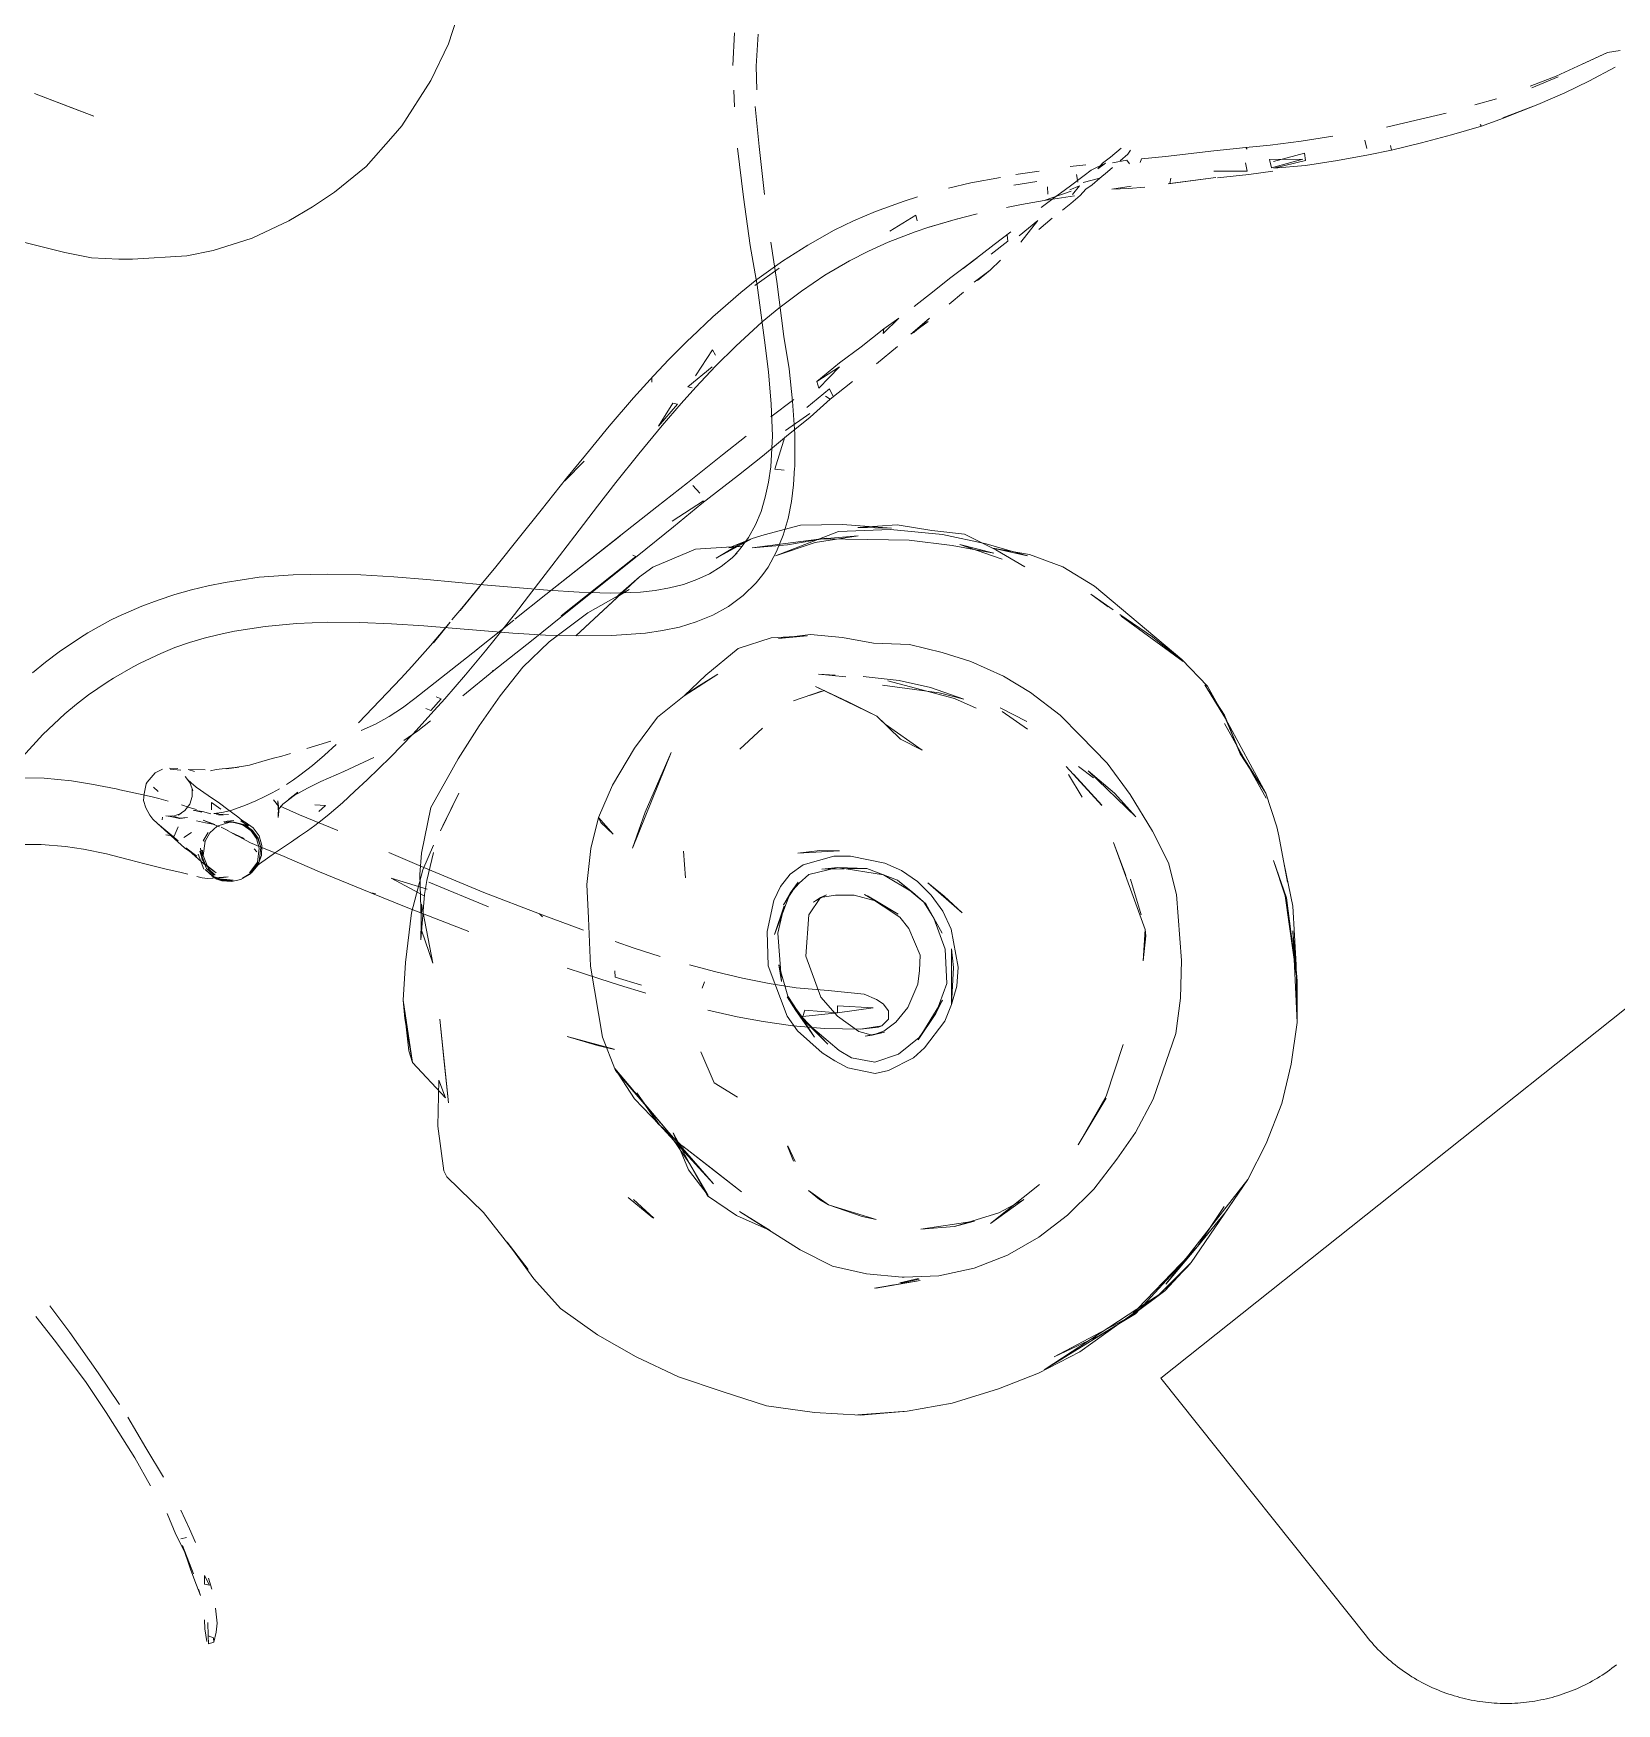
# Model space of a CAD drawing. Header units: millimetres. Extents: x 0 to 57242, y -59538 to 11130.
# Drawn here: x 22191.8 to 22325.2, y -25602.5 to -25461.9 of the extents above; entities that cross this region are included whole.
import ezdxf

# ---------------------------------------------------------------- set-up
doc = ezdxf.new("R2010")
doc.units = ezdxf.units.MM
doc.layers.add('G-IMPT', color=8, linetype='Continuous', lineweight=9)
doc.layers.add('I-FURN', color=30, linetype='Continuous', lineweight=9)

# ---------------------------------------------------------------- blocks, each defined once
blk = doc.blocks.new('LR1579_PANEL_TV_019_CH - LR1579_PANEL_TV_019_CH-V9-Level 0')
at = {"layer": 'G-IMPT'}
for p, q in [((621.75, -83.73), (610.86, -86.32)), ((618.95, -83.82), (610.86, -86.32)), ((617.68, -84.56), (625.29, -83.36)), ((625.91, -83.46), (617.68, -84.56)), ((621.75, -83.73), (617.68, -84.56)), ((618.95, -83.82), (622.16, -83.35)), ((618.95, -83.82), (622.88, -83.38)), ((618.95, -83.82), (619.44, -83.72)), ((622.88, -83.38), (619.44, -83.72)), ((634.25, -84.47), (622.16, -83.35)), ((622.16, -83.35), (625.91, -83.46)), ((622.16, -83.35), (622.88, -83.38)), ((630.96, -83.79), (622.88, -83.38)), ((625.91, -83.46), (625.29, -83.36)), ((625.29, -83.36), (628.8, -83.82)), ((625.29, -83.36), (632.92, -84.79)), ((634.25, -84.47), (625.91, -83.46)), ((628.8, -83.82), (632.92, -84.79)), ((630.96, -83.79), (634.8, -84.55)), ((610.86, -86.32), (614.04, -85.34)), ((613.82, -85.78), (617.68, -84.56)), ((613.82, -85.78), (617.36, -84.65)), ((614.04, -85.34), (617.68, -84.56)), ((617.36, -84.65), (617.68, -84.56)), ((634.8, -84.55), (638.25, -85.61)), ((638.25, -85.61), (642.07, -87.11)), ((610.86, -86.32), (607.74, -87.74)), ((645.44, -88.93), (642.07, -87.11)), ((607.74, -87.74), (604.61, -89.55)), ((601.94, -91.65), (604.61, -89.55)), ((648.74, -91.12), (645.44, -88.93)), ((645.44, -88.93), (645.68, -89.07)), ((645.44, -88.93), (648.89, -91.26)), ((645.68, -89.07), (648.89, -91.26)), ((648.74, -91.12), (651.64, -93.71)), ((601.94, -91.65), (599.38, -94.08)), ((594.84, -100.37), (599.38, -94.08)), ((596.4, -97.94), (599.38, -94.08)), ((597.17, -96.83), (599.38, -94.08)), ((621.5, -93.77), (618.4, -94.54)), ((624.62, -93.43), (621.5, -93.77)), ((624.62, -93.43), (627.66, -93.49)), ((627.66, -93.49), (630.66, -93.94)), ((633.55, -94.84), (630.66, -93.94)), ((654.45, -96.67), (651.64, -93.71)), ((615.8, -95.31), (612.87, -96.59)), ((615.8, -95.31), (618.4, -94.54)), ((636.26, -96.18), (633.55, -94.84)), ((597.17, -96.83), (593.51, -103.07)), ((593.53, -102.87), (597.17, -96.83)), ((594.84, -100.37), (597.17, -96.83)), ((612.87, -96.59), (607.94, -99.73)), ((624.84, -96.92), (630.11, -96.92)), ((626.66, -96.74), (629.02, -97.19)), ((626.66, -96.74), (630.11, -96.92)), ((636.26, -96.18), (638.61, -97.92)), ((641.04, -98.65), (637.73, -96.85)), ((637.73, -96.86), (641.16, -98.76)), ((637.74, -97.01), (639.14, -97.67)), ((639.2, -97.78), (637.74, -97.07)), ((654.45, -96.67), (656.61, -99.93)), ((593.56, -101.98), (596.4, -97.94)), ((620.21, -97.5), (615.83, -99.25)), ((620.21, -97.5), (615.93, -99.12)), ((632.65, -98.62), (629.02, -97.19)), ((632.65, -98.62), (631.06, -97.91)), ((631.06, -97.91), (635, -100.21)), ((638.75, -98.03), (638.61, -97.92)), ((638.75, -98.03), (640.93, -100.11)), ((641.07, -98.68), (639.73, -97.98)), ((605.77, -101.8), (607.94, -99.73)), ((611.99, -101.75), (615.83, -99.25)), ((632.65, -98.62), (635, -100.21)), ((642.77, -102.4), (640.93, -100.11)), ((658.72, -103.19), (656.61, -99.93)), ((591.91, -105.21), (593.56, -101.98)), ((603.72, -104.24), (605.77, -101.8)), ((642.77, -102.4), (644.05, -105.17)), ((592.64, -103.84), (590.77, -107.34)), ((591.91, -105.21), (592.64, -103.84)), ((592.44, -106), (593.53, -102.87)), ((592.44, -106), (593.51, -103.07)), ((638.2, -104.12), (637.46, -103.18)), ((637.46, -103.18), (639.82, -106.65)), ((660.45, -106.72), (658.72, -103.19)), ((603.72, -104.24), (600.61, -108.85)), ((638.2, -104.12), (639.82, -106.65)), ((646.02, -110.89), (644.05, -105.17)), ((606.26, -106.23), (604.51, -108.18)), ((604.8, -107.74), (606.26, -106.23)), ((639.82, -106.65), (640.13, -107.48)), ((639.82, -106.65), (640.37, -108.65)), ((661.85, -110.2), (660.45, -106.72)), ((590.44, -108.06), (589.4, -110.83)), ((590.44, -108.06), (590.77, -107.34)), ((604.51, -108.18), (602.04, -115.58)), ((604.8, -107.74), (604.51, -108.18)), ((640.13, -107.48), (640.37, -108.65)), ((646.02, -110.89), (645, -108.02)), ((645, -108.02), (646.43, -110.77)), ((599.47, -111.35), (600.61, -108.85)), ((602.83, -112.26), (604, -109.36)), ((588.14, -117.87), (589.4, -110.83)), ((589.65, -110.5), (588.47, -117.6)), ((588.95, -115.03), (589.4, -110.83)), ((589.4, -110.83), (589.02, -114.79)), ((589.65, -110.5), (589.12, -113.62)), ((646.43, -110.77), (647.32, -113.6)), ((661.85, -110.2), (662.9, -113.88)), ((702.05, -111.15), (702.58, -110.6)), ((703.26, -110.06), (702.58, -110.6)), ((702.63, -111.67), (703.3, -110.78)), ((703.26, -110.06), (703.06, -110.38)), ((703.3, -110.78), (703.06, -110.38)), ((703.7, -110.49), (703.16, -111.43)), ((703.26, -110.06), (703.72, -110.24)), ((703.3, -110.78), (703.72, -110.24)), ((598.87, -114.29), (599.47, -111.35)), ((622.52, -112.65), (625.25, -111.95)), ((626.5, -111.88), (625.25, -111.95)), ((628.82, -112.36), (626.5, -111.88)), ((628.82, -112.36), (629.85, -112.86)), ((639.4, -112.66), (639.74, -111.26)), ((639.42, -112.67), (639.83, -111.37)), ((644.86, -112.08), (645.63, -115.26)), ((644.86, -112.08), (646.32, -118.16)), ((702.05, -111.15), (701.37, -112.24)), ((702.7, -112.04), (703.16, -111.43)), ((589.12, -113.62), (588.47, -117.6)), ((602.95, -112.75), (602.04, -115.58)), ((621.2, -113.39), (618.28, -117.07)), ((621.2, -113.39), (619.12, -115.74)), ((621.2, -113.39), (619.9, -114.33)), ((620.42, -115.03), (622.71, -113.63)), ((621.2, -113.39), (622.52, -112.65)), ((625.25, -112.82), (621.55, -114.16)), ((622.71, -113.63), (621.55, -114.16)), ((625.25, -112.82), (622.71, -113.63)), ((625.06, -112.92), (622.71, -113.63)), ((625.06, -112.92), (627.28, -112.91)), ((629.27, -113.62), (627.28, -112.91)), ((630.58, -115.13), (629.27, -113.62)), ((631.36, -114.67), (629.85, -112.86)), ((647.27, -113.58), (646.81, -116.68)), ((647.32, -113.6), (646.81, -116.68)), ((647.2, -116.29), (647.27, -113.58)), ((662.9, -113.88), (663.11, -117.24)), ((700.27, -114.56), (700.63, -113.67)), ((701.68, -113.85), (701.43, -114.74)), ((701.49, -114.38), (701.68, -113.85)), ((588.95, -115.03), (588.03, -118.14)), ((588.14, -117.87), (589.02, -114.79)), ((598.87, -114.29), (598.41, -117.88)), ((620.42, -115.03), (618.71, -117.37)), ((618.81, -115.52), (619.9, -114.33)), ((624.24, -115.5), (625.8, -115.16)), ((625.8, -115.16), (627.05, -115.2)), ((628.05, -115.54), (627.05, -115.2)), ((627.06, -115.08), (628.56, -115.84)), ((627.06, -115.08), (628.05, -115.54)), ((631.02, -116.25), (630.58, -115.13)), ((631.36, -114.67), (631.83, -115.81)), ((645.63, -115.26), (646.32, -118.16)), ((646.56, -120.06), (646.3, -114.06)), ((646.75, -120.78), (646.3, -114.06)), ((652.03, -114.94), (652.4, -117.23)), ((652.63, -117.65), (652.08, -115)), ((700.38, -114.95), (700.57, -114.06)), ((700.84, -114.4), (700.38, -114.95)), ((700.84, -114.4), (700.57, -114.06)), ((700.99, -116.02), (701.43, -114.74)), ((599.92, -121.63), (599.19, -116.1)), ((599.38, -118.79), (599.19, -116.1)), ((618.81, -115.52), (617.27, -118.4)), ((618.28, -117.07), (619.12, -115.74)), ((622.36, -116.51), (621.52, -117.33)), ((624.24, -115.5), (622.36, -116.51)), ((625.67, -117.02), (625.69, -116.29)), ((625.69, -116.29), (626.11, -115.74)), ((626.91, -115.64), (626.11, -115.74)), ((628.48, -116.55), (626.91, -115.64)), ((628.11, -116.32), (626.91, -115.64)), ((626.91, -115.64), (627.18, -115.74)), ((628.48, -116.55), (627.18, -115.74)), ((628.56, -115.84), (628.05, -115.54)), ((628.05, -115.54), (628.71, -116.48)), ((628.48, -116.55), (628.11, -116.32)), ((630.83, -118.49), (628.48, -116.55)), ((629.31, -118.62), (628.71, -116.48)), ((631.02, -116.25), (631.72, -119.84)), ((632.26, -117), (631.83, -115.81)), ((646.28, -119.55), (647.2, -116.29)), ((646.28, -119.55), (646.81, -116.68)), ((646.56, -120.06), (646.81, -116.68)), ((700.27, -118.09), (701.02, -115.64)), ((700.99, -116.02), (700.27, -118.09)), ((700.45, -117.58), (701.02, -115.64)), ((587.63, -120.95), (588.14, -117.87)), ((587.75, -121.18), (588.14, -117.87)), ((587.75, -121.18), (588.03, -118.14)), ((598.41, -117.88), (598.29, -121.15)), ((618.71, -117.37), (617.83, -120.03)), ((620.67, -118.29), (621.52, -117.33)), ((625.67, -117.02), (625.88, -117.67)), ((626.41, -118.67), (625.88, -117.67)), ((628.78, -119.28), (626.53, -117.3)), ((626.53, -117.3), (629.15, -118.85)), ((631.72, -119.84), (631.43, -117.27)), ((631.43, -117.27), (631.77, -121.17)), ((632.72, -119.75), (632.26, -117)), ((646.75, -120.78), (646.34, -118.02)), ((646.34, -118.02), (646.8, -120.97)), ((662.94, -121.05), (663.11, -117.24)), ((662.94, -121.05), (663.01, -118.15)), ((662.94, -124.24), (663.01, -118.15)), ((699.25, -117.6), (698.92, -118.83)), ((700.45, -117.58), (700.12, -119.17)), ((599.92, -121.63), (599.38, -118.79)), ((601.17, -123.07), (600.84, -118.64)), ((600.84, -118.66), (601.08, -122.17)), ((616.38, -122.66), (615.68, -118.89)), ((615.68, -118.89), (616, -120.92)), ((617.27, -118.4), (616.86, -120.01)), ((617.61, -121.37), (618.06, -118.59)), ((618.06, -118.59), (617.83, -120.03)), ((620.67, -118.29), (620.03, -120.64)), ((626.41, -118.67), (628.59, -120.79)), ((628.78, -119.28), (629.15, -118.85)), ((631.62, -120.41), (629.15, -118.85)), ((629.15, -118.85), (631.16, -120.73)), ((629.43, -120.74), (629.31, -118.62)), ((630.83, -118.49), (632.77, -120.31)), ((631.56, -122.54), (631.95, -118.44)), ((631.95, -118.44), (631.77, -121.17)), ((640.95, -120.69), (640.16, -118.53)), ((698.51, -120.51), (698.92, -118.83)), ((700.03, -118.61), (699.59, -118.4)), ((699.6, -120.99), (700.12, -119.17)), ((587.92, -124.05), (587.63, -120.95)), ((600.33, -122.43), (599.95, -120.91)), ((601.42, -122.41), (601.72, -120.21)), ((616.38, -122.66), (616, -120.92)), ((616.79, -121.67), (616.86, -120.01)), ((617.61, -121.37), (617.83, -120.03)), ((617.65, -121.59), (617.83, -120.03)), ((620.03, -120.64), (620.02, -121.86)), ((629.43, -120.74), (628.25, -124.23)), ((628.59, -120.79), (630.56, -122.66)), ((631.62, -120.41), (631.16, -120.73)), ((631.63, -122.53), (631.72, -119.84)), ((631.72, -119.84), (631.77, -121.17)), ((632.72, -119.75), (632.64, -121.25)), ((634.51, -122.15), (632.77, -120.31)), ((640.95, -120.69), (640.2, -123.42)), ((646.56, -120.06), (646.81, -126.69)), ((646.56, -120.06), (646.75, -126.85)), ((646.75, -120.78), (646.57, -124.1)), ((646.57, -124.1), (646.8, -120.97)), ((646.75, -120.78), (647.04, -123.81)), ((598.29, -121.15), (598.6, -124.35)), ((616.99, -123.3), (616.79, -121.67)), ((617.88, -122.84), (617.61, -121.37)), ((617.61, -121.37), (617.65, -121.59)), ((617.88, -122.84), (617.65, -121.59)), ((617.65, -121.59), (618.23, -124.42)), ((621.17, -125.22), (619.98, -122.14)), ((619.98, -122.14), (620.72, -124.13)), ((620.02, -121.86), (621.04, -124.97)), ((631.25, -125.58), (632.64, -121.25)), ((631.63, -122.53), (631.77, -121.17)), ((635.96, -123.84), (634.51, -122.15)), ((616.99, -123.3), (617.46, -124.84)), ((617.88, -122.84), (618.23, -124.42)), ((617.88, -122.84), (618.88, -125.53)), ((630.5, -125.09), (631.56, -122.54)), ((632.11, -124.35), (630.56, -122.66)), ((647.04, -123.81), (646.75, -126.85)), ((697.93, -123.58), (697.54, -126.44)), ((698.81, -126.37), (699.24, -123.7)), ((589.84, -133.47), (587.92, -124.05)), ((587.94, -123.85), (588.66, -127.09)), ((587.94, -123.85), (589.66, -130.09)), ((598.85, -126.77), (598.6, -124.35)), ((618.18, -126.23), (617.46, -124.84)), ((619.65, -126.82), (618.23, -124.42)), ((618.23, -124.42), (618.88, -125.53)), ((621.17, -125.22), (620.72, -124.13)), ((620.72, -124.13), (621.89, -125.71)), ((620.72, -124.13), (621.04, -124.97)), ((628.25, -124.23), (625.91, -126.79)), ((631.19, -123.83), (628.89, -127.21)), ((631.19, -123.83), (630.5, -125.09)), ((633.59, -126.11), (632.11, -124.35)), ((635.96, -123.84), (637.55, -125.8)), ((662.94, -124.24), (663.49, -128.52)), ((618.18, -126.23), (620.07, -128.49)), ((619.65, -126.82), (618.88, -125.53)), ((618.88, -125.53), (621.52, -128.39)), ((621.89, -125.71), (623.12, -126.69)), ((629.52, -127.88), (631.25, -125.58)), ((635.02, -127.91), (633.59, -126.11)), ((697.54, -126.44), (697.13, -129.41)), ((698.45, -129.51), (698.81, -126.37)), ((588.66, -127.09), (589.63, -130.28)), ((598.85, -126.77), (599.62, -129.82)), ((601.75, -127.57), (602.49, -130.06)), ((619.65, -126.82), (622.66, -129.12)), ((619.65, -126.82), (621.52, -128.39)), ((624.23, -127.32), (623.12, -126.69)), ((623.68, -127.19), (624.92, -127.38)), ((623.68, -127.19), (624.23, -127.32)), ((624.23, -127.32), (625.91, -126.79)), ((624.92, -127.38), (624.23, -127.32)), ((629.2, -127.31), (626, -129.2)), ((627.04, -128.68), (628.89, -127.21)), ((629.2, -127.31), (627.04, -128.68)), ((629.52, -127.88), (627.45, -129.58)), ((636.4, -129.76), (635.02, -127.91)), ((636.77, -127.55), (636.28, -127.86)), ((646.81, -126.69), (645.92, -129.56)), ((602.43, -130.4), (601.39, -128.11)), ((620.07, -128.49), (621.17, -129.34)), ((620.52, -129.41), (621.8, -130.46)), ((620.52, -129.41), (623.39, -131.44)), ((621.17, -129.34), (623.65, -130.39)), ((622.66, -129.12), (621.52, -128.39)), ((623.77, -129.46), (621.52, -128.39)), ((623.77, -129.46), (624.87, -129.4)), ((626, -129.2), (624.87, -129.4)), ((624.9, -129.51), (627.03, -128.78)), ((626, -129.2), (624.9, -129.51)), ((626, -129.2), (627.03, -128.78)), ((645.77, -128.15), (648.21, -131.45)), ((645.78, -128.12), (646.67, -129.28)), ((648.21, -131.45), (646.67, -129.28)), ((661.43, -132.32), (663.39, -129.08)), ((663.39, -129.08), (663.49, -128.52)), ((600.55, -132.31), (599.62, -129.82)), ((621.8, -130.46), (623.39, -131.44)), ((624.99, -130.45), (623.65, -130.39)), ((624.99, -130.45), (626.28, -130.16)), ((626.28, -130.16), (627.45, -129.58)), ((636.4, -129.76), (636.21, -129.5)), ((642.06, -132.1), (640.74, -130.19)), ((642.98, -134.88), (645.92, -129.56)), ((696.74, -133.89), (697.01, -130.69)), ((698.45, -129.51), (698.31, -130.87)), ((589.83, -130.93), (590.49, -133.12)), ((590.02, -131.4), (590.49, -133.12)), ((604.95, -133.42), (604.04, -131.64)), ((610.86, -135.35), (609.79, -131.71)), ((609.79, -131.71), (610.64, -133.57)), ((637.88, -131.85), (639.15, -133.75)), ((640.61, -130.95), (641.93, -132.86)), ((643.04, -133.54), (642.06, -132.1)), ((698.05, -133.88), (698.31, -130.87)), ((589.84, -133.47), (590.91, -136.4)), ((601.92, -134.99), (600.55, -132.31)), ((605.96, -135.39), (604.37, -132.87)), ((605.67, -134.59), (604.37, -132.87)), ((608.4, -138.07), (604.95, -133.42)), ((611, -136.32), (610.64, -133.57)), ((641.61, -133.28), (641.93, -132.86)), ((644.62, -135.94), (643.04, -133.54)), ((659.51, -133.32), (655.7, -139.27)), ((659.51, -133.32), (657.64, -136.23)), ((658.95, -135.3), (661.43, -132.32)), ((601.92, -134.99), (603.35, -137.1)), ((605.67, -134.59), (609, -138.06)), ((639.15, -133.75), (640.07, -135.19)), ((642.98, -134.88), (640.6, -138.14)), ((658.95, -135.3), (659.44, -133.78)), ((659.44, -133.78), (659.76, -137.86)), ((696.74, -133.89), (696.52, -138.03)), ((698.05, -133.88), (697.92, -138.18)), ((590.91, -136.4), (592.45, -138.96)), ((605.96, -135.39), (607.65, -137.5)), ((611, -136.32), (610.86, -135.35)), ((613.47, -141.5), (611, -136.32)), ((612.13, -138.77), (611, -136.32)), ((630.8, -137.57), (632.09, -135.71)), ((655.7, -139.27), (657.64, -136.23)), ((603.35, -137.1), (605.09, -139.34)), ((607.65, -137.5), (609.8, -139.66)), ((641.55, -137.61), (643.59, -140.99)), ((659.76, -137.86), (657.11, -142.45)), ((659.76, -137.86), (657.96, -141.15)), ((659.76, -137.86), (659.39, -138.83)), ((594.53, -141.3), (592.45, -138.96)), ((592.66, -138.98), (594.76, -141.95)), ((592.66, -138.98), (594.53, -141.3)), ((594.43, -141.05), (593.41, -138.4)), ((613.47, -141.5), (612.13, -138.77)), ((640.6, -138.14), (638.94, -140.43)), ((657.11, -142.45), (659.39, -138.83)), ((696.52, -138.03), (696.42, -140.83)), ((697.92, -138.18), (697.92, -140.87)), ((530.76, -140.82), (528.3, -140.36)), ((596.51, -143.28), (594.5, -140.11)), ((607.38, -141.3), (605.09, -139.34)), ((610.98, -140.55), (612.64, -142.14)), ((634.02, -140.45), (626.45, -144.7)), ((631.3, -142.15), (634.02, -140.45)), ((638.94, -140.43), (636.77, -142.6)), ((643.55, -140.63), (643.59, -140.99)), ((528.03, -141.74), (527.07, -141.2)), ((528.03, -141.74), (530.42, -142.31)), ((528.03, -141.74), (530.32, -142.29)), ((532.94, -141.31), (530.76, -140.82)), ((535.33, -141.96), (532.94, -141.31)), ((535.33, -141.96), (538.34, -142.91)), ((535.33, -141.96), (538.41, -142.88)), ((594.43, -141.05), (595.67, -143.72)), ((597.08, -143.62), (594.73, -140.93)), ((596.51, -143.28), (594.73, -140.93)), ((597.14, -144.85), (594.76, -141.95)), ((607.38, -141.3), (609.13, -143.32)), ((612.64, -142.14), (611.59, -141.22)), ((614.35, -141.22), (613.11, -140.76)), ((613.32, -140.87), (615.68, -141.72)), ((621.74, -141.33), (619.15, -141.53)), ((643.59, -140.99), (646.15, -145.31)), ((657.11, -142.45), (657.96, -141.15)), ((530.32, -142.29), (532.65, -142.86)), ((534.87, -143.37), (532.55, -142.7)), ((534.89, -143.57), (532.65, -142.86)), ((538.41, -142.88), (540.2, -143.49)), ((540.18, -143.67), (540.2, -143.49)), ((542.61, -144.49), (540.2, -143.49)), ((611.08, -145.19), (609.13, -143.32)), ((631.3, -142.15), (626.45, -144.7)), ((634.55, -142.37), (634.75, -143.79)), ((634.55, -142.37), (634.66, -144.24)), ((634.66, -144.24), (636.77, -142.6)), ((653.2, -143.34), (650.86, -147.81)), ((653.2, -143.34), (652.23, -146.09)), ((654.97, -144.81), (657.11, -142.45)), ((537.77, -144.52), (539.51, -145.24)), ((545.01, -145.54), (542.61, -144.49)), ((595.67, -143.72), (597.62, -145.68)), ((597.08, -143.62), (599.64, -146.22)), ((597.14, -144.85), (600.3, -147.92)), ((634.66, -144.24), (632.03, -145.65)), ((634.75, -143.79), (634.66, -144.24)), ((649.22, -148.88), (646.59, -144.12)), ((649.18, -143.53), (652.04, -148.42)), ((654.97, -144.81), (651.96, -147.77)), ((541.85, -146.2), (544.19, -147.3)), ((545.01, -145.54), (547.39, -146.64)), ((597.62, -145.68), (599.62, -147.86)), ((602.32, -148.44), (599.64, -146.22)), ((613.41, -146.59), (611.08, -145.19)), ((613.41, -146.59), (611.38, -145.28)), ((611.38, -145.28), (613.85, -147.04)), ((628.63, -146.93), (632.03, -145.65)), ((646.15, -145.31), (648.78, -150.11)), ((649.42, -149.87), (652.23, -146.09)), ((650.16, -148.3), (652.78, -145.51)), ((652.78, -145.51), (650.86, -147.81)), ((546.51, -148.42), (544.19, -147.3)), ((547.21, -146.98), (547.39, -146.64)), ((549.15, -147.53), (547.39, -146.64)), ((549.15, -147.53), (551.49, -148.78)), ((616.59, -148.05), (613.85, -147.04)), ((621.34, -147.68), (619.26, -147.42)), ((619.26, -147.42), (622.62, -147.76)), ((621.34, -147.68), (622.62, -147.76)), ((628.63, -146.93), (625.5, -147.77)), ((548.6, -148.69), (548.94, -148.03)), ((551.49, -148.78), (553.86, -150.13)), ((602.36, -149.76), (599.62, -147.86)), ((603.19, -150.75), (600.17, -147.95)), ((600.17, -147.95), (602.36, -149.76)), ((600.3, -147.92), (603.84, -150.51)), ((602.32, -148.44), (605.25, -150.85)), ((620.1, -147.99), (616.59, -148.05)), ((620.1, -147.99), (622.62, -147.76)), ((625.5, -147.77), (622.62, -147.76)), ((647.37, -150.6), (649.28, -149.1)), ((651.96, -147.77), (648.98, -150.02)), ((650.16, -148.3), (649.28, -149.1)), ((651.5, -151.14), (649.7, -148.5)), ((651.5, -151.14), (650.26, -148.22)), ((653.62, -151.22), (652.04, -148.42)), ((553.26, -150.99), (553.6, -150.45)), ((556.08, -151.62), (553.6, -150.45)), ((556.08, -151.62), (553.86, -150.13)), ((602.77, -149.18), (605.25, -150.85)), ((602.77, -149.18), (605.94, -151.01)), ((609.27, -152.21), (603.84, -150.51)), ((646.99, -151.08), (648.98, -150.02)), ((648.2, -151.18), (649.42, -149.87)), ((650.3, -152.94), (648.78, -150.11)), ((552.86, -151.96), (550.51, -150.62)), ((553.26, -150.99), (555.75, -152.07)), ((556.23, -151.76), (553.7, -150.69)), ((553.7, -150.69), (555.9, -152.41)), ((556.23, -151.76), (555.9, -152.41)), ((556.29, -151.47), (558.05, -152.51)), ((606, -152.92), (603.19, -150.75)), ((610.37, -153.96), (604.99, -150.69)), ((607.88, -152.3), (604.99, -150.69)), ((609.27, -152.21), (605.94, -151.01)), ((610.34, -151.86), (608.95, -152.44)), ((610.34, -151.86), (611.06, -151.64)), ((611.06, -151.64), (611.95, -151.44)), ((613.48, -151.28), (611.95, -151.44)), ((613.48, -151.28), (615.02, -151.33)), ((615.02, -151.33), (616.52, -151.58)), ((616.52, -151.58), (617.95, -152)), ((642.57, -153.18), (645.75, -151.65)), ((642.57, -153.18), (645.34, -151.87)), ((648.2, -151.18), (645.17, -153.69)), ((645.34, -151.87), (645.75, -151.65)), ((653.62, -151.22), (653.34, -150.94)), ((653.62, -151.22), (655.89, -155.29)), ((555.12, -153.34), (552.86, -151.96)), ((555.12, -153.34), (556.85, -154.45)), ((557.68, -153.46), (558, -152.81)), ((560.2, -154.56), (558, -152.81)), ((560.29, -153.93), (558.05, -152.51)), ((606, -152.92), (608.91, -154.18)), ((607.66, -153.16), (606.47, -154)), ((608.95, -152.44), (607.66, -153.16)), ((610.37, -153.96), (607.88, -152.3)), ((617.95, -152), (619.33, -152.55)), ((620.63, -153.21), (619.33, -152.55)), ((621.88, -153.94), (620.63, -153.21)), ((556.85, -154.26), (556.85, -154.45)), ((559.14, -155.9), (556.85, -154.45)), ((563.75, -156.05), (560.4, -154.04)), ((560.4, -154.04), (563.87, -156.11)), ((606.47, -154), (605.36, -154.94)), ((608.91, -154.18), (609.88, -154.57)), ((609.88, -154.57), (613.31, -155.16)), ((609.88, -154.57), (611.9, -155.18)), ((609.88, -154.57), (611.19, -154.89)), ((611.22, -154.51), (610.07, -154.83)), ((610.97, -154.61), (611.9, -155.18)), ((610.97, -154.61), (614.18, -156.84)), ((611.22, -154.51), (611.8, -154.41)), ((611.64, -154.42), (612.22, -154.36)), ((611.64, -154.42), (611.8, -154.41)), ((612.22, -154.36), (613.39, -154.36)), ((614.55, -154.49), (613.39, -154.36)), ((614.55, -154.49), (615.69, -154.77)), ((624.23, -155.54), (621.88, -153.94)), ((642.57, -154.76), (645.17, -153.69)), ((562.61, -158.08), (559.14, -155.9)), ((563.75, -156.05), (563.38, -156.36)), ((603.39, -156.99), (604.34, -155.94)), ((604.34, -155.94), (605.36, -154.94)), ((607.88, -155.89), (606.85, -156.61)), ((607.88, -155.89), (608.96, -155.29)), ((610.07, -154.83), (608.96, -155.29)), ((613.31, -155.16), (611.19, -154.89)), ((615.69, -154.77), (616.82, -155.15)), ((617.93, -155.65), (616.82, -155.15)), ((617.93, -155.65), (619.01, -156.23)), ((624.23, -155.54), (626.45, -157.26)), ((637.7, -156.54), (640.83, -155.46)), ((640.83, -155.46), (642.57, -154.76)), ((655.89, -155.29), (657.53, -158.35)), ((565.57, -157.13), (566.73, -157.91)), ((601.6, -159.23), (603.34, -157.04)), ((603.39, -156.99), (603.34, -157.04)), ((604.18, -157.4), (604.77, -157.95)), ((604.9, -158.32), (605.85, -157.43)), ((606.85, -156.61), (605.85, -157.43)), ((614.18, -156.84), (617.95, -157.9)), ((619.01, -156.23), (620.07, -156.89)), ((626.61, -157.41), (619.33, -157.95)), ((620.07, -156.89), (622.12, -158.41)), ((626.61, -157.41), (620.28, -157.9)), ((628.57, -159.05), (626.45, -157.26)), ((634.76, -157.42), (631.74, -158.12)), ((634.76, -157.42), (637.7, -156.54)), ((654.22, -160.1), (652.52, -157.07)), ((562.61, -158.08), (564.32, -159.17)), ((567.87, -158.72), (566.43, -157.9)), ((567.87, -158.72), (566.73, -157.91)), ((602.4, -159.56), (604.77, -157.95)), ((603.18, -160.27), (604.9, -158.32)), ((619.33, -157.95), (617.95, -157.9)), ((622, -157.83), (619.33, -157.95)), ((619.33, -157.95), (620.28, -157.9)), ((624.63, -158.29), (620.68, -157.66)), ((622, -157.83), (620.68, -157.66)), ((624.11, -160.12), (622.12, -158.41)), ((624.63, -158.29), (628.69, -158.41)), ((628.69, -158.41), (631.74, -158.12)), ((647.93, -158.86), (645.2, -159.13)), ((647.93, -158.86), (649.32, -158.75)), ((650.75, -158.65), (649.32, -158.75)), ((650.75, -158.65), (652.23, -158.59)), ((652.23, -158.59), (652.98, -158.58)), ((653.76, -158.6), (652.98, -158.58)), ((653.76, -158.6), (654.54, -158.63)), ((655.34, -158.69), (654.54, -158.63)), ((656.15, -158.75), (655.34, -158.69)), ((656.15, -158.75), (656.97, -158.82)), ((657.77, -158.88), (656.97, -158.82)), ((657.53, -158.35), (658.47, -160.01)), ((657.77, -158.88), (659.41, -158.97)), ((659.59, -158.97), (658.85, -159.4)), ((659.34, -159.12), (660.64, -158.81)), ((659.34, -159.12), (660.53, -158.82)), ((659.34, -159.13), (660.53, -158.82)), ((659.34, -159.12), (659.84, -158.96)), ((659.41, -158.97), (659.8, -158.97)), ((659.47, -159.18), (660.55, -158.89)), ((660.43, -158.81), (659.59, -158.97)), ((660.09, -158.96), (659.8, -158.97)), ((659.84, -158.96), (660.64, -158.81)), ((660.09, -158.96), (660.3, -158.94)), ((660.55, -158.89), (660.3, -158.94)), ((660.5, -158.81), (660.43, -158.81)), ((661.3, -158.92), (660.5, -158.81)), ((660.64, -158.81), (660.53, -158.82)), ((660.53, -158.82), (661.33, -158.93)), ((660.64, -158.81), (661.47, -158.92)), ((661.3, -158.92), (661.33, -158.93)), ((662.2, -159.27), (661.47, -158.92)), ((564.32, -159.17), (564.59, -159)), ((564.97, -160.19), (564.59, -160.32)), ((565.83, -160.15), (564.97, -160.19)), ((565.37, -159.48), (565.35, -159.87)), ((566.44, -160.44), (565.35, -159.87)), ((566.67, -160.13), (567.23, -160.09)), ((568.08, -160.07), (567.23, -160.09)), ((568.94, -160.04), (568.08, -160.07)), ((569.39, -160.66), (568.08, -160.07)), ((568.94, -160.04), (569.56, -160.09)), ((570.27, -159.97), (569.56, -160.09)), ((571.32, -159.94), (570.27, -159.97)), ((570.67, -160.25), (572.93, -161.53)), ((571.32, -159.94), (572.21, -159.93)), ((573.31, -159.93), (574.78, -159.91)), ((576.63, -160), (574.38, -160.53)), ((580.13, -159.78), (578.92, -159.88)), ((581.51, -159.76), (580.13, -159.78)), ((581.81, -159.81), (580.13, -159.78)), ((583.05, -159.72), (584.63, -159.68)), ((586.64, -159.79), (588.47, -159.65)), ((586.64, -159.79), (588.71, -159.73)), ((586.89, -159.64), (588.71, -159.73)), ((592.53, -159.57), (590.24, -159.62)), ((597.44, -159.65), (595.04, -159.66)), ((597.1, -159.68), (596.94, -160.38)), ((599.41, -160.35), (596.94, -160.38)), ((597.44, -159.65), (599.7, -159.54)), ((597.59, -160.1), (597.44, -159.65)), ((602.02, -159.95), (599.52, -159.78)), ((599.7, -159.54), (602.25, -159.51)), ((601.6, -159.23), (600.02, -161.51)), ((603.18, -160.27), (601.57, -162.43)), ((604.89, -159.47), (602.25, -159.51)), ((607.46, -159.46), (604.89, -159.47)), ((611.37, -159.52), (607.46, -159.46)), ((611.02, -161.18), (610.97, -160.31)), ((611.12, -159.61), (614.25, -159.9)), ((611.37, -159.52), (614.46, -159.48)), ((618.39, -159.43), (614.46, -159.48)), ((618.39, -159.43), (626.44, -159.41)), ((618.39, -159.43), (626.55, -159.49)), ((626.55, -159.49), (618.51, -159.48)), ((618.62, -159.73), (618.51, -159.48)), ((626.08, -161.91), (624.11, -160.12)), ((626.44, -159.41), (629.8, -159.42)), ((628.57, -159.05), (630.61, -160.89)), ((629.8, -159.42), (633.83, -159.41)), ((637.21, -159.39), (633.83, -159.41)), ((633.83, -159.41), (633.94, -159.49)), ((635.94, -160.63), (638.55, -160.14)), ((638.55, -160.14), (639.87, -159.91)), ((638.78, -160.32), (640.09, -160.09)), ((638.78, -160.32), (639.01, -160.71)), ((642.52, -159.48), (639.87, -159.91)), ((640.31, -160.48), (640.09, -160.09)), ((642.01, -159.43), (640.65, -159.42)), ((642.01, -159.43), (643.45, -159.53)), ((642.52, -159.48), (645.2, -159.13)), ((646.31, -160), (649.01, -160.63)), ((652.76, -159.32), (652, -159.35)), ((652, -159.35), (652.68, -159.97)), ((654.22, -160.1), (655.04, -161.69)), ((658.3, -160.05), (657.99, -160.83)), ((658.48, -159.98), (658.18, -160.73)), ((658.48, -159.99), (658.19, -160.73)), ((658.3, -160.05), (658.85, -159.4)), ((658.62, -160.02), (658.3, -160.79)), ((658.91, -160.84), (658.47, -160.01)), ((659.34, -159.12), (658.48, -159.98)), ((658.48, -159.99), (659.34, -159.13)), ((658.62, -160.02), (659.47, -159.18)), ((658.99, -160.24), (658.98, -159.9)), ((662.04, -159.29), (662.02, -159.27)), ((662.02, -159.27), (662.59, -159.83)), ((662.04, -159.29), (662.65, -159.87)), ((662.95, -160.2), (662.06, -159.29)), ((662.64, -159.84), (662.06, -159.29)), ((662.77, -159.88), (662.15, -159.31)), ((662.15, -159.31), (663.03, -160.21)), ((662.18, -159.75), (662.33, -159.85)), ((662.18, -159.75), (663.13, -160.4)), ((662.2, -159.27), (662.79, -159.84)), ((662.51, -159.97), (662.33, -159.85)), ((663.29, -160.5), (662.51, -159.97)), ((663.62, -160.75), (662.51, -159.97)), ((662.51, -159.97), (662.91, -160.24)), ((662.95, -160.2), (662.64, -159.84)), ((662.74, -159.92), (663.21, -160.68)), ((662.74, -159.92), (663.02, -160.3)), ((662.77, -159.88), (663.03, -160.21)), ((663.03, -160.21), (662.79, -159.84)), ((663.16, -160.49), (662.83, -160.13)), ((662.83, -160.13), (663, -160.31)), ((663.62, -160.75), (662.91, -160.24)), ((663, -160.31), (663.13, -160.4)), ((663.04, -160.33), (663.02, -160.3)), ((663.18, -160.64), (663.03, -160.21)), ((663.03, -160.21), (663.31, -161.46)), ((663.03, -160.21), (663.16, -160.59)), ((663.04, -160.33), (663.07, -160.37)), ((663.16, -160.49), (663.07, -160.37)), ((566.27, -160.91), (565.09, -160.93)), ((566.27, -160.91), (567.11, -160.94)), ((566.91, -160.78), (568.22, -161.05)), ((566.91, -160.78), (567.71, -160.81)), ((567.11, -160.94), (567.71, -160.81)), ((568.97, -161.07), (568.22, -161.05)), ((569.42, -162.4), (568.28, -161.7)), ((569.38, -161.09), (568.97, -161.07)), ((569.38, -161.09), (570.28, -161.11)), ((569.72, -160.98), (569.41, -161.55)), ((569.82, -160.66), (570.74, -160.43)), ((569.82, -160.66), (570.66, -160.89)), ((571.07, -161.13), (570.28, -161.11)), ((570.66, -160.73), (572.93, -161.53)), ((571.07, -161.13), (571.94, -161.17)), ((573.49, -161.22), (571.94, -161.17)), ((572.34, -161.77), (571.96, -162.26)), ((572.34, -161.77), (571.96, -162.26)), ((572.93, -161.53), (574.62, -162.47)), ((576.43, -160.51), (574.38, -160.53)), ((576.76, -161.21), (578.52, -161.26)), ((577.18, -161.19), (577.45, -160.76)), ((577.45, -160.76), (579.21, -160.78)), ((578.52, -161.26), (579.94, -161.27)), ((579.94, -161.27), (581.42, -161.29)), ((580.34, -161.27), (581.81, -161.3)), ((580.34, -161.27), (581.42, -161.29)), ((581.81, -161.3), (581.42, -161.29)), ((583.24, -161.37), (581.42, -161.29)), ((584.9, -161.34), (583.24, -161.37)), ((587.03, -161.37), (584.9, -161.34)), ((588.67, -161.4), (590.49, -161.21)), ((590.2, -161.49), (588.67, -161.4)), ((590.2, -161.49), (590.49, -161.21)), ((592.64, -161.48), (590.2, -161.49)), ((592.64, -161.48), (594.92, -161.56)), ((597.39, -161.54), (594.92, -161.56)), ((595.13, -161.29), (597.61, -160.98)), ((597.39, -161.54), (595.13, -161.29)), ((597.39, -161.54), (597.61, -160.98)), ((598.55, -163.82), (600.02, -161.51)), ((599.85, -161.54), (602.27, -161.6)), ((607.45, -161.65), (604.9, -161.63)), ((611.23, -161.64), (607.45, -161.65)), ((611.23, -161.64), (614.5, -161.65)), ((618.37, -161.68), (614.5, -161.65)), ((618.37, -161.68), (618.49, -161.67)), ((626.41, -161.71), (618.37, -161.68)), ((626.41, -161.71), (618.49, -161.67)), ((626.41, -161.71), (629.77, -161.71)), ((632.08, -161.44), (629.54, -162.04)), ((633.9, -161.68), (629.88, -161.7)), ((632.62, -162.77), (630.61, -160.89)), ((632.08, -161.44), (633.36, -161.15)), ((635.94, -160.63), (633.36, -161.15)), ((633.8, -161.7), (637.16, -161.71)), ((640.51, -161.71), (637.16, -161.71)), ((641.83, -161.75), (640.51, -161.71)), ((643.14, -161.88), (641.83, -161.75)), ((649.01, -160.63), (651.07, -161.19)), ((651.07, -161.19), (652.29, -161.43)), ((652.29, -161.43), (652.93, -161.55)), ((653.55, -161.64), (652.93, -161.55)), ((653.14, -161.68), (653.88, -161.67)), ((654.13, -161.7), (653.14, -161.68)), ((654.13, -161.7), (653.55, -161.64)), ((654.75, -161.68), (653.88, -161.67)), ((654.75, -161.68), (655.36, -161.55)), ((654.92, -162.16), (655.36, -161.55)), ((654.92, -162.16), (655.27, -161.58)), ((655.06, -161.99), (655.41, -161.42)), ((655.06, -161.99), (655.14, -161.78)), ((655.14, -161.78), (655.75, -161.05)), ((655.14, -161.78), (655.41, -161.42)), ((655.14, -161.78), (655.15, -162.45)), ((655.75, -161.05), (655.41, -161.42)), ((657.96, -161.67), (657.99, -160.83)), ((657.96, -161.67), (658.19, -162.48)), ((658.18, -160.73), (658.13, -161.53)), ((658.35, -162.32), (658.13, -161.53)), ((658.16, -161.53), (658.19, -160.73)), ((658.16, -161.53), (658.37, -162.3)), ((658.25, -161.62), (658.3, -160.79)), ((658.46, -162.37), (658.25, -161.58)), ((658.25, -161.62), (658.25, -161.58)), ((659.48, -162.17), (658.91, -160.84)), ((659.45, -162.06), (659.09, -161.45)), ((659.67, -162.59), (659.09, -161.45)), ((662.68, -162.48), (663.04, -161.33)), ((662.74, -160.66), (663.03, -161.81)), ((662.74, -160.66), (662.85, -160.99)), ((663.06, -161.71), (662.85, -160.99)), ((663.15, -161.45), (662.91, -162.39)), ((663.04, -161.33), (662.94, -160.54)), ((663.36, -161.55), (662.94, -162.83)), ((663.15, -161.45), (663.03, -160.62)), ((663.14, -162.16), (663.06, -161.71)), ((663.19, -162.49), (663.06, -161.71)), ((663.06, -161.71), (663.13, -162.14)), ((663.36, -161.55), (663.11, -162.36)), ((663.31, -161.46), (663.16, -160.59)), ((663.21, -160.68), (663.18, -160.64)), ((663.29, -160.5), (663.62, -160.75)), ((663.62, -160.75), (663.94, -161.07)), ((663.94, -161.07), (664.23, -161.42)), ((572.39, -163.17), (574.11, -164.14)), ((574.62, -162.47), (575.76, -163.06)), ((600.06, -164.69), (601.57, -162.43)), ((624.53, -163.28), (627.65, -162.51)), ((626.08, -161.91), (628.05, -163.75)), ((627.65, -162.51), (629.54, -162.04)), ((636.11, -166.03), (632.62, -162.77)), ((642.92, -163.42), (645.51, -163.08)), ((643.14, -161.88), (644.44, -162.1)), ((645.73, -162.42), (644.44, -162.1)), ((649.44, -162.72), (648.12, -162.81)), ((649.44, -162.72), (650.76, -162.68)), ((650.76, -162.68), (652.11, -162.69)), ((652.11, -162.69), (652.78, -162.73)), ((653.47, -162.78), (652.78, -162.73)), ((654.87, -162.98), (654.16, -162.86)), ((654.87, -162.98), (655.6, -163.13)), ((655.6, -163.13), (656.37, -163.31)), ((658.16, -162.04), (658.18, -162.42)), ((658.16, -162.04), (658.4, -162.8)), ((658.18, -162.42), (658.28, -162.78)), ((658.27, -162.59), (658.19, -162.48)), ((658.27, -162.59), (658.4, -162.8)), ((658.4, -163.21), (658.28, -162.78)), ((658.91, -163.06), (658.35, -162.32)), ((658.37, -162.3), (659.12, -163.24)), ((658.91, -163.06), (658.46, -162.37)), ((658.85, -163.17), (659.56, -163.63)), ((658.91, -163.06), (659.57, -163.55)), ((658.91, -163.06), (659.12, -163.28)), ((659.45, -162.06), (659.67, -162.59)), ((659.67, -162.59), (659.48, -162.17)), ((659.67, -162.59), (659.85, -163)), ((659.76, -162.83), (660.03, -163.39)), ((659.85, -163), (660.03, -163.39)), ((662.68, -162.48), (661.82, -163.33)), ((662.91, -162.39), (662.48, -163.1)), ((662.77, -162.65), (662.48, -163.1)), ((663.02, -162.21), (662.49, -162.84)), ((662.57, -162.91), (662.49, -162.84)), ((663.02, -162.21), (662.57, -162.91)), ((662.68, -162.94), (663.03, -161.81)), ((662.68, -162.94), (662.91, -162.39)), ((662.77, -162.65), (662.91, -162.39)), ((662.94, -162.83), (663.11, -162.36)), ((663.13, -162.14), (663.43, -163.88)), ((663.14, -162.16), (663.19, -162.49)), ((663.16, -162.77), (663.43, -163.88)), ((663.16, -162.77), (663.53, -163.96)), ((665.04, -162.5), (664.69, -162.05)), ((665.04, -162.5), (665.43, -162.99)), ((665.43, -162.99), (665.86, -163.52)), ((571.7, -163.74), (573.42, -164.72)), ((579.77, -164.94), (578.04, -164.17)), ((597.21, -166.21), (598.55, -163.82)), ((621.44, -164.05), (618.38, -164.82)), ((621.44, -164.05), (624.53, -163.28)), ((628.05, -163.75), (630.02, -165.62)), ((634.17, -164.9), (636.69, -164.39)), ((634.17, -164.9), (636.37, -164.4)), ((639.04, -163.99), (636.69, -164.39)), ((640.33, -163.78), (639.04, -163.99)), ((642.92, -163.42), (640.33, -163.78)), ((648.29, -163.32), (650.26, -164.08)), ((657.27, -163.57), (656.37, -163.31)), ((657.27, -163.57), (658.43, -163.97)), ((658.66, -164.21), (658.4, -163.21)), ((658.43, -163.97), (658.87, -164.15)), ((658.88, -165.06), (658.66, -164.21)), ((659.23, -164.33), (658.87, -164.15)), ((659.56, -164.31), (658.89, -163.85)), ((659.1, -164.59), (659.37, -165.54)), ((659.12, -163.24), (660.25, -163.67)), ((659.57, -163.55), (659.12, -163.28)), ((659.23, -164.15), (659.66, -164.48)), ((659.23, -164.33), (659.79, -164.68)), ((659.79, -164.68), (659.48, -164.44)), ((660.12, -163.52), (660.84, -164.81)), ((661.07, -163.63), (660.25, -163.67)), ((660.84, -164.81), (660.3, -163.89)), ((660.3, -163.89), (660.83, -164.51)), ((660.83, -164.51), (661.32, -165.1)), ((661.07, -163.63), (661.82, -163.33)), ((661.17, -163.74), (661.93, -163.44)), ((661.93, -163.44), (661.86, -163.35)), ((663.02, -164.67), (662.26, -164.6)), ((663.65, -164.71), (663.53, -163.96)), ((665.86, -163.52), (666.77, -164.72)), ((574.57, -165.34), (576.82, -166.53)), ((579.6, -164.87), (582.09, -165.88)), ((579.6, -164.87), (581.91, -165.81)), ((579.77, -164.94), (582.09, -165.88)), ((583.06, -166.23), (581.91, -165.81)), ((600.06, -164.69), (598.66, -166.99)), ((612.91, -166.1), (615.94, -165.42)), ((615.94, -165.42), (618.38, -164.82)), ((630.16, -165.74), (628.28, -166.15)), ((633.48, -168.94), (630.02, -165.62)), ((632.68, -165.22), (630.16, -165.74)), ((632.91, -165.16), (630.39, -165.68)), ((632.68, -165.22), (633.95, -164.96)), ((651.59, -164.63), (652.3, -164.91)), ((652.3, -164.91), (652.95, -165.2)), ((653.62, -165.48), (652.95, -165.2)), ((654.9, -166.01), (653.62, -165.48)), ((655.97, -166.58), (654.9, -166.01)), ((658.88, -165.06), (659.23, -166.18)), ((659.37, -165.54), (659.76, -165.04)), ((660.43, -165.41), (660, -164.82)), ((660.97, -165.99), (660.43, -165.41)), ((660.53, -165.4), (660.97, -165.99)), ((661.09, -166.38), (660.74, -165.86)), ((661.74, -165.79), (662.28, -166.14)), ((661.74, -165.79), (662.31, -166.18)), ((662.85, -165.68), (663.6, -165.26)), ((663.57, -164.76), (663.89, -166.29)), ((663.57, -164.76), (664.02, -166.99)), ((663.6, -165.26), (664.06, -165.8)), ((663.65, -164.71), (663.85, -165.82)), ((664.02, -166.99), (663.85, -165.82)), ((666.77, -164.72), (667.06, -165.07)), ((667.31, -165.42), (667.06, -165.07)), ((667.31, -165.42), (667.85, -166.13)), ((578.58, -167.37), (576.82, -166.53)), ((582.14, -167.28), (582.34, -166.85)), ((582.14, -167.28), (584.68, -167.6)), ((585.38, -166.97), (583.06, -166.23)), ((587.14, -167.41), (585.38, -166.97)), ((587.14, -167.41), (588.91, -167.76)), ((594.79, -170.22), (597.21, -166.21)), ((596.26, -171), (598.66, -166.99)), ((607.48, -167.2), (605.67, -167.51)), ((607.48, -167.2), (609.9, -166.74)), ((607.75, -167.34), (610.17, -166.88)), ((607.75, -167.34), (608.01, -167.65)), ((610.17, -166.88), (608.01, -167.65)), ((612.91, -166.1), (609.9, -166.74)), ((622.29, -167.51), (625.16, -166.86)), ((625.16, -166.86), (628.28, -166.15)), ((636.11, -166.03), (638.13, -167.85)), ((655.71, -166.43), (656.61, -166.96)), ((655.71, -166.43), (655.97, -166.58)), ((656.61, -166.96), (655.97, -166.58)), ((655.97, -166.58), (656.9, -167.18)), ((657.33, -167.47), (656.9, -167.18)), ((659.59, -167.35), (659.23, -166.18)), ((659.59, -167.35), (659.69, -167.89)), ((659.98, -167.29), (659.76, -167.94)), ((659.91, -167.46), (660.33, -166.93)), ((659.91, -167.46), (659.98, -167.29)), ((660.33, -166.93), (660.9, -166.56)), ((661.56, -166.4), (660.9, -166.56)), ((661.09, -166.38), (661.47, -166.95)), ((661.56, -166.4), (662.23, -166.45)), ((662.59, -166.64), (661.98, -166.41)), ((661.98, -166.41), (662.23, -166.45)), ((662.82, -166.78), (662.28, -166.14)), ((662.63, -166.69), (662.28, -166.14)), ((662.28, -166.14), (662.31, -166.18)), ((662.63, -166.69), (662.31, -166.18)), ((662.59, -166.64), (663.09, -167.05)), ((662.82, -166.78), (663.09, -167.05)), ((663.36, -167.13), (663.54, -166.97)), ((663.89, -166.29), (664.02, -166.99)), ((664.1, -167.51), (664.02, -166.99)), ((668.99, -167.65), (667.85, -166.13)), ((582.18, -168.84), (581.07, -168.4)), ((591.28, -168.1), (588.91, -167.76)), ((591.28, -168.1), (593.66, -168.3)), ((593.66, -168.3), (596.05, -168.36)), ((597.86, -168.31), (596.05, -168.36)), ((597.86, -168.31), (600.86, -168.1)), ((600.86, -168.1), (603.26, -167.85)), ((605.09, -168.25), (602.61, -169.1)), ((602.67, -168.58), (602.61, -169.1)), ((603.26, -167.85), (605.67, -167.51)), ((606.19, -167.94), (603.52, -167.98)), ((606.19, -167.94), (605.94, -167.64)), ((616.49, -168.81), (613.41, -169.48)), ((618.96, -168.27), (616.49, -168.81)), ((619.2, -168.2), (616.92, -168.48)), ((618.96, -168.27), (622.29, -167.51)), ((640.15, -169.63), (638.13, -167.85)), ((657.33, -167.47), (657.78, -167.66)), ((658.08, -168.03), (659.18, -168.92)), ((658.86, -168.48), (659.18, -168.92)), ((658.86, -168.48), (659.18, -168.94)), ((659.74, -168.32), (659.69, -167.89)), ((659.74, -168.62), (659.76, -167.94)), ((659.74, -168.62), (659.74, -168.32)), ((662.64, -168.56), (662.14, -167.89)), ((662.91, -168.91), (662.64, -168.56)), ((663.98, -168.63), (663.75, -169.24)), ((663.98, -168.63), (664.11, -167.93)), ((664.11, -167.93), (664.1, -167.51)), ((668.99, -167.65), (670.25, -169.18)), ((582.18, -168.84), (584.61, -169.64)), ((584.61, -169.64), (586.56, -170.19)), ((588.32, -170.59), (586.56, -170.19)), ((594.79, -170.22), (593.12, -173.12)), ((607.84, -170.47), (610.32, -170.06)), ((608.09, -170.4), (608.28, -170.14)), ((610.32, -170.06), (613.41, -169.48)), ((633.48, -168.94), (635.5, -170.84)), ((642.23, -171.32), (640.15, -169.63)), ((659.68, -169.27), (660.34, -169.89)), ((660.34, -170.01), (659.81, -169.55)), ((662.3, -169.06), (662.39, -169.59)), ((662.7, -170.18), (662.54, -170.26)), ((662.7, -170.18), (663.36, -169.63)), ((662.91, -168.91), (663.47, -169.63)), ((663.36, -169.63), (663.75, -169.24)), ((664.73, -171.18), (663.47, -169.63)), ((671.3, -170.29), (670.25, -169.18)), ((588.32, -170.59), (590.83, -171)), ((590.83, -171), (593.34, -171.25)), ((593.34, -171.25), (595.98, -171.4)), ((593.93, -170.97), (596.44, -171.09)), ((594.64, -173.98), (596.26, -171)), ((597.74, -171.38), (595.98, -171.4)), ((600.86, -171.24), (597.74, -171.38)), ((600.86, -171.24), (603.36, -171.01)), ((603.74, -170.98), (603.36, -171.01)), ((605.98, -170.74), (603.74, -170.98)), ((605.98, -170.74), (607.84, -170.47)), ((637.59, -172.71), (635.5, -170.84)), ((644.38, -172.88), (642.23, -171.32)), ((661.52, -170.44), (660.85, -170.29)), ((662.54, -170.26), (661.52, -170.44)), ((664.73, -171.18), (664.94, -171.43)), ((666.32, -173.05), (664.94, -171.43)), ((672.79, -171.69), (671.3, -170.29)), ((637.59, -172.71), (639.76, -174.52)), ((644.38, -172.88), (646.59, -174.32)), ((672.79, -171.69), (674.36, -172.96)), ((592.56, -177.53), (594.64, -173.98)), ((646.59, -174.32), (648.87, -175.61)), ((667.45, -174.3), (666.32, -173.05)), ((667.45, -174.3), (669.11, -175.92)), ((642.03, -176.26), (639.76, -174.52)), ((650.04, -176.2), (648.87, -175.61)), ((588.85, -180.04), (591.03, -176.58)), ((644.41, -177.87), (642.03, -176.26)), ((651.23, -176.75), (650.04, -176.2)), ((652.43, -177.24), (651.23, -176.75)), ((652.43, -177.24), (653.65, -177.66)), ((670.97, -177.44), (669.11, -175.92)), ((592.56, -177.53), (590.37, -181.06)), ((644.41, -177.87), (646.92, -179.32)), ((654.88, -178.02), (653.65, -177.66)), ((654.88, -178.02), (656.77, -178.45)), ((656.77, -178.45), (657.4, -178.58)), ((659.3, -178.87), (657.4, -178.58)), ((669.43, -178.45), (666.92, -178.85)), ((588.85, -180.04), (587.03, -182.89)), ((646.92, -179.32), (648.21, -179.98)), ((648.21, -179.98), (649.54, -180.59)), ((659.93, -178.94), (659.3, -178.87)), ((659.93, -178.94), (661.84, -179.08)), ((661.84, -179.08), (663.11, -179.11)), ((663.11, -179.11), (664.38, -179.07)), ((666.92, -178.85), (664.38, -179.07)), ((649.54, -180.59), (650.88, -181.16)), ((652.26, -181.67), (650.88, -181.16)), ((653.65, -182.12), (652.26, -181.67)), ((655.76, -182.69), (653.65, -182.12)), ((655.76, -182.69), (656.47, -182.84)), ((656.47, -182.84), (658.62, -183.2)), ((586.05, -183.9), (584.85, -185.5)), ((587.57, -185.08), (588.4, -183.95)), ((659.34, -183.29), (658.62, -183.2)), ((661.5, -183.46), (659.34, -183.29)), ((661.5, -183.46), (662.94, -183.49)), ((664.37, -183.47), (662.94, -183.49)), ((583.02, -187.5), (584.85, -185.5)), ((584.51, -188.83), (586.34, -186.75)), ((612.44, -199.94), (615.81, -199.34)), ((619.23, -199.31), (615.81, -199.34)), ((619.23, -199.31), (621.48, -199.49)), ((623.76, -199.81), (621.48, -199.49)), ((607.03, -201.6), (611.34, -200.15)), ((611.34, -200.15), (612.44, -199.94)), ((623.76, -199.81), (624.85, -200.06)), ((627.08, -200.58), (624.85, -200.06)), ((627.08, -200.58), (630.29, -201.82)), ((607.03, -201.6), (603.95, -203.09)), ((632.33, -202.86), (630.29, -201.82)), ((602.06, -204.36), (603.95, -203.09)), ((632.33, -202.86), (636.08, -205.48)), ((636.96, -206.21), (636.08, -205.48)), ((638.69, -207.73), (636.96, -206.21)), ((640.18, -209.49), (638.69, -207.73)), ((640.18, -209.49), (640.89, -210.4)), ((640.89, -210.4), (642.29, -212.23)), ((632.13, -218.64), (631.1, -216.94)), ((631.1, -216.94), (633.85, -221.54)), ((632.13, -218.64), (633.85, -221.54))]:
    blk.add_line(p, q, dxfattribs=at)
at = {"layer": 'I-FURN'}
for p in [(627, -50), (-627, -77.78)]:
    blk.add_line(p, (627, -77.78), dxfattribs=at)
blk.add_open_spline([(612, -35), (613.34, -35), (615.27, -35.26), (617.76, -36.1), (619.23, -36.83), (620.33, -37.52), (621.41, -38.28), (622.39, -39.15), (623.28, -40.1), (624.12, -41.12), (625.03, -42.48), (625.9, -44.24), (626.74, -46.73), (626.99, -48.69), (627, -50)], degree=3, knots=[-1, -1, -1, -1, -0.833333, -0.75, -0.666667, -0.625, -0.583333, -0.5, -0.458333, -0.416667, -0.333333, -0.25, -0.166667, 0, 0, 0, 0], dxfattribs=at)

msp = doc.modelspace()

# ---------------------------------------------------------------- block references
at = {"layer": 'I-FURN', "rotation": 218.5192572358332}
msp.add_blockref('LR1579_PANEL_TV_019_CH - LR1579_PANEL_TV_019_CH-V9-Level 0', (22825.8, -25245.51), dxfattribs=at)

doc.saveas('drawing.dxf')
